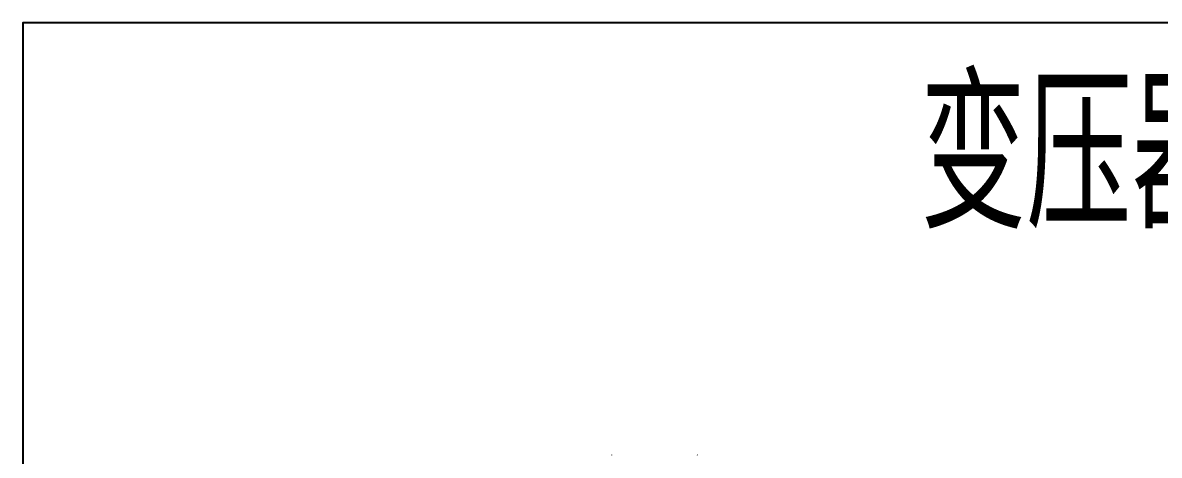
# Model space of a CAD drawing. Extents: x 758840 to 1108724, y -102573 to 143521.
# Drawn here: x 812505 to 813433, y 71789 to 72143 of the extents above; entities that cross this region are included whole.
import ezdxf

# ---------------------------------------------------------------- set-up
doc = ezdxf.new("R2010")
doc.units = 0
doc.header["$LTSCALE"] = 1000
doc.header["$MEASUREMENT"] = 0
for name, color, linetype in [('02电气-设备', 255, 'Continuous'), ('LWIRE', 1, 'Continuous'), ('PDF_0', 7, 'Continuous')]:
    doc.layers.add(name, color=color, linetype=linetype)
doc.styles.get("Standard").update_dxf_attribs({"font": 'gbenor.shx', "bigfont": 'gbcbig.shx'})

# ---------------------------------------------------------------- blocks, each defined once
blk = doc.blocks.new('2500KVA 变压器')
at = {"lineweight": -3}
blk.add_lwpolyline([(0, 0), (2400, 0), (2400, 1500), (0, 1500)], close=True, dxfattribs=at)
at = {"layer": 'PDF_0', "lineweight": 15}
for points in [[(1849.24, 353.32), (1849.21, 353.33), (1849.17, 353.35), (1849.14, 353.36)], [(1919.35, 353.32), (1919.32, 353.33), (1919.28, 353.35), (1919.25, 353.36)]]:
    blk.add_open_spline(points, degree=3, dxfattribs=at)
blk = doc.blocks.new('BD4-PAL0101-LVPM-02')
at = {"layer": '02电气-设备', "color": 5, "ltscale": 5, "rotation": 180}
blk.add_blockref('2500KVA 变压器', (1935307.05, 714583.11), dxfattribs=at)
at = {"layer": 'LWIRE', "linetype": 'ByBlock', "lineweight": 15}
blk.add_text('变压器 2500KVA', height=120, dxfattribs=at).set_placement((1933639.87, 714415.07))

msp = doc.modelspace()

# ---------------------------------------------------------------- block references
at = {"layer": '02电气-设备'}
msp.add_blockref('BD4-PAL0101-LVPM-02', (-1120402.03, -642440.57, 0), dxfattribs=at)

doc.saveas('drawing.dxf')
